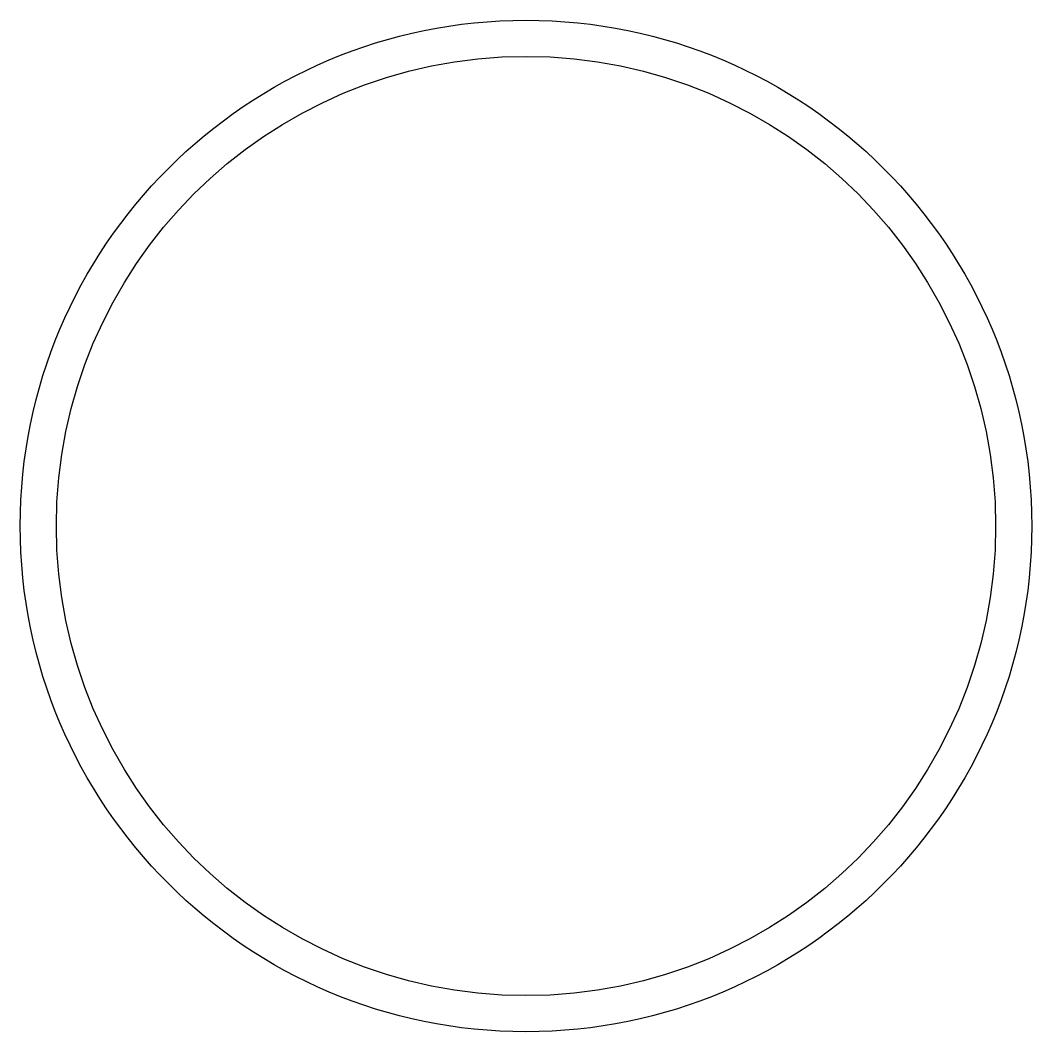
# Model space of a CAD drawing. Extents: x -700 to 700, y -700 to 700.
import ezdxf

# ---------------------------------------------------------------- set-up
doc = ezdxf.new("R2010")
doc.units = 0
doc.layers.get('0').update_dxf_attribs({"linetype": 'continuous'})

# ---------------------------------------------------------------- blocks, each defined once
blk = doc.blocks.new('BODY001')
at = {"color": 0}
for radius in [700, 650]:
    blk.add_circle((0, 0), radius, dxfattribs=at)

msp = doc.modelspace()

# ---------------------------------------------------------------- block references
at = {"color": 0}
msp.add_blockref('BODY001', (0, 0), dxfattribs=at)

doc.saveas('drawing.dxf')
